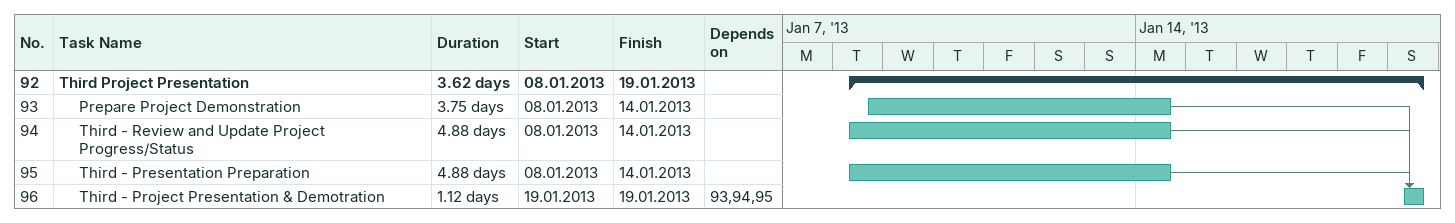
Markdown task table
| ID | Level | Task | Duration | Start | Finish | Predecessors |
|---|---|---|---|---|---|---|
| 92 | 1 | **Third Project Presentation** | 3.62d | 2013-01-08 | 2013-01-19 |  |
| 93 | 2 | Prepare Project Demonstration | 3.75d | 2013-01-08 | 2013-01-14 |  |
| 94 | 2 | Third - Review and Update Project Progress/Status | 4.88d | 2013-01-08 | 2013-01-14 |  |
| 95 | 2 | Third - Presentation Preparation | 4.88d | 2013-01-08 | 2013-01-14 |  |
| 96 | 2 | Third - Project Presentation & Demotration | 1.12d | 2013-01-19 | 2013-01-19 | 93, 94, 95 |
